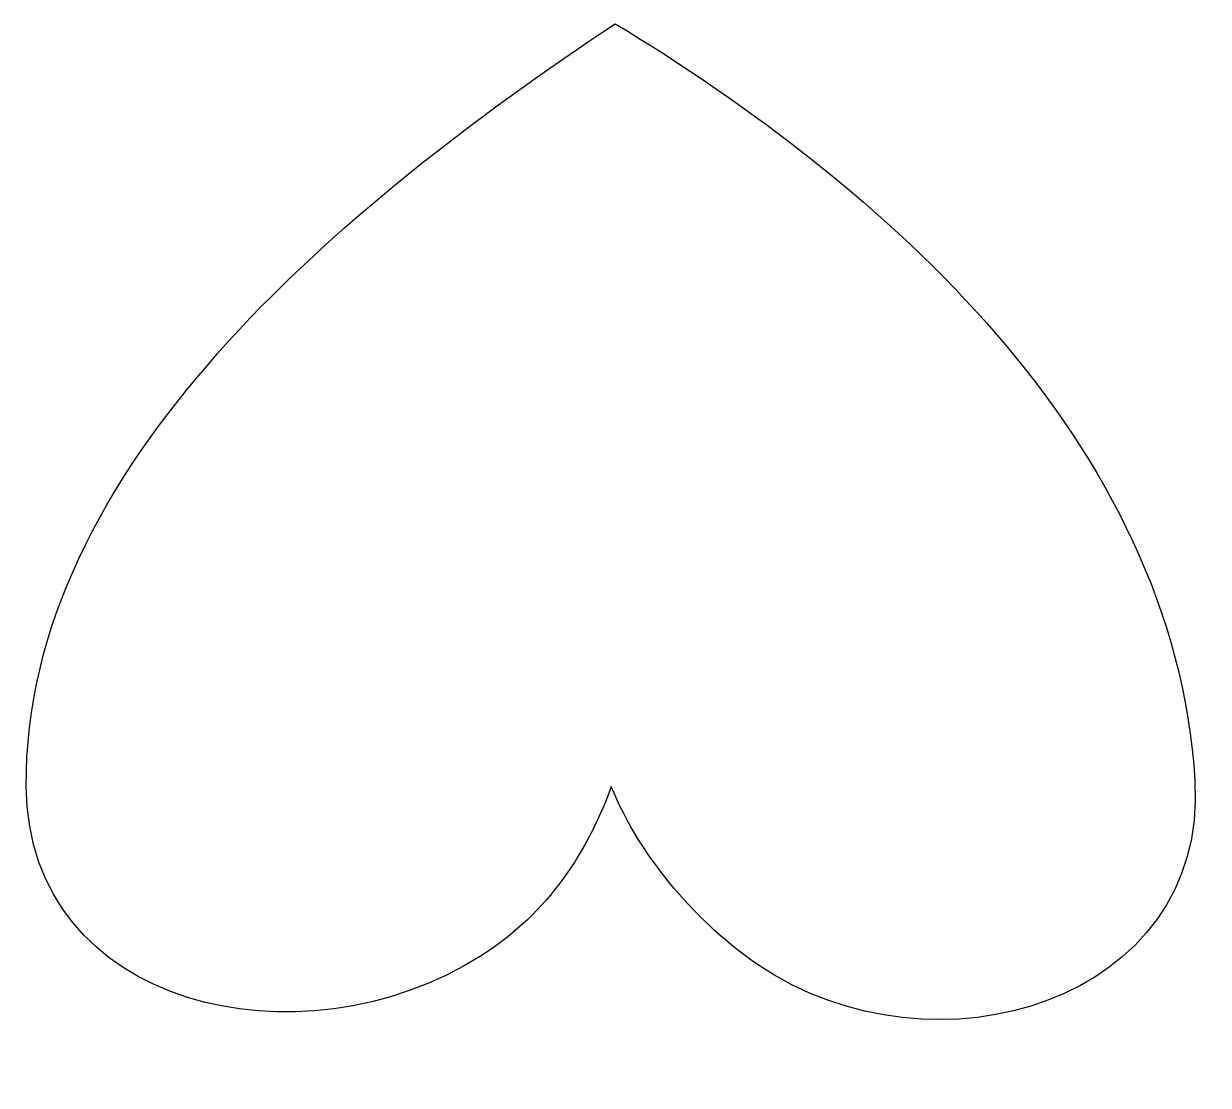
# Model space of a CAD drawing. Header units: centimetres. Extents: x -7.4 to 6.7, y -3.7 to 8.9.
import ezdxf

# ---------------------------------------------------------------- set-up
doc = ezdxf.new("R2010")
doc.units = ezdxf.units.CM
doc.header["$MEASUREMENT"] = 0
doc.layers.add('Layer 1', color=7, linetype='Continuous')

msp = doc.modelspace()

# ---------------------------------------------------------------- linework, layer by layer
at = {"layer": 'Layer 1', "color": 11}
msp.add_open_spline([(6.49174, -0.11979), (6.24494, 3.91871), (2.76622, 6.96091), (-0.39318, 8.87282), (-0.39318, 8.87282), (-3.63206, 6.72077), (-7.41982, 3.59346), (-7.38889, -0.18874), (-7.38889, -0.18874), (-7.36737, -2.82079), (-4.13617, -3.55688), (-1.99296, -2.20492), (-1.99296, -2.20492), (-1.27423, -1.75154), (-0.75105, -1.06097), (-0.44156, -0.18874), (-0.44156, -0.18874), (-0.08751, -1.06097), (0.62553, -1.84533), (1.2967, -2.30283), (1.2967, -2.30283), (3.40375, -3.73908), (6.65139, -2.7321), (6.49175, -0.11979), (6.49175, -0.11979), (6.49175, -0.11979), (6.49174, -0.11979), (6.49174, -0.11979)], degree=3, knots=[0, 0, 0, 0, 0.125, 0.125, 0.125, 0.125, 0.25, 0.25, 0.25, 0.25, 0.375, 0.375, 0.375, 0.375, 0.5, 0.5, 0.5, 0.5, 0.625, 0.625, 0.625, 0.625, 0.75, 0.75, 0.75, 0.75, 1, 1, 1, 1], dxfattribs=at)

doc.saveas('drawing.dxf')
